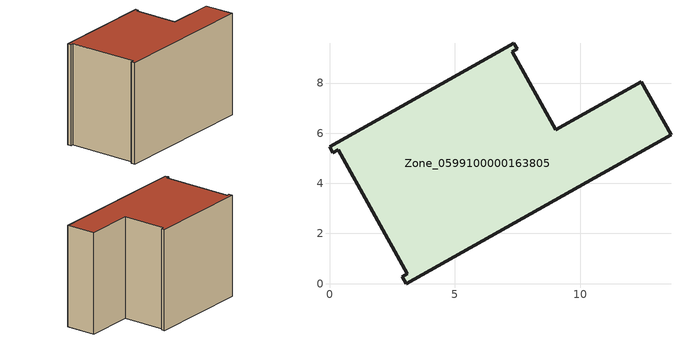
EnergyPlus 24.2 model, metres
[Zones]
Zone_0599100000163805
 floor ground (C_G): 12.44,8.05 13.62,5.93 3.06,0 2.9,0.28 3.11,0.39 0.35,5.33 0.14,5.21 0,5.46 7.36,9.58 7.48,9.36 7.29,9.25 9.02,6.14 z0
 wall outside (C_F): 13.62,5.93 12.44,8.05 9.02,6.14 7.29,9.25 7.48,9.36 7.36,9.58 0,5.46 0.14,5.21 0.35,5.33 3.11,0.39 2.9,0.28 3.06,0 13.62,5.93 z0:8.19
 roof outside (C_R): 7.29,9.25 7.48,9.36 7.36,9.58 0,5.46 0.14,5.21 0.35,5.33 3.11,0.39 2.9,0.28 3.06,0 13.62,5.93 12.44,8.05 9.02,6.14 z8.19
[BUILDING]
Pand.0599100000163805: North Axis=0; Terrain=City; Loads Convergence Tolerance Value=0.04; Temperature Convergence Tolerance Value=0.4; Solar Distribution=FullExterior; Maximum Number of Warmup Days=25; Minimum Number of Warmup Days=1
[Site:Location]
Rotterdam.The.Hague.AP_ZH_NLD Design_Conditions: Latitude=51.96; Longitude=4.45; Time Zone=1; Elevation=-4.5
[SITE:GROUNDTEMPERATURE:BUILDINGSURFACE]
18, 18, 18, 18, 18, 18, 18, 18, 18, 18, 18, 18
[MATERIAL] Thermal Absorptance=0.9; Solar Absorptance=0.7; Visible Absorptance=0.7
Name | Roughness | Thickness | Conductivity | Density | Specific Heat
G.TI.1965-1974 | MediumSmooth | 0.15 | 0.882353 | 540 | 1210
F.TI.1965-1974 | Rough | 0.3 | 0.697674 | 1920 | 840
R.TI.1965-1974 | MediumRough | 0.2 | 0.232558 | 1500 | 1000
[CONSTRUCTION]
C_G: G.TI.1965-1974
C_F: F.TI.1965-1974
C_R: R.TI.1965-1974
[ZONE]
Zone_0599100000163805: Type=1; Multiplier=1; Ceiling Height=Autocalculate; Volume=Autocalculate; Floor Area=autocalculate; Part of Total Floor Area=Yes
[ZONEINFILTRATION:DESIGNFLOWRATE]
Infil_Zone_0599100000163805: Zone or ZoneList or Space or SpaceList=Zone_0599100000163805; Schedule=AlwaysOn; Design Flow Rate Calculation Method=Flow/Area; Flow Rate per Floor Area=0.003; Constant Term Coefficient=1; Temperature Term Coefficient=0; Velocity Term Coefficient=0; Velocity Squared Term Coefficient=0
[HVACTEMPLATE:ZONE:IDEALLOADSAIRSYSTEM]
Zone_0599100000163805: Maximum Heating Supply Air Temperature=50; Minimum Cooling Supply Air Temperature=13; Maximum Heating Supply Air Humidity Ratio=0.0156; Minimum Cooling Supply Air Humidity Ratio=0.0077; Heating Limit=NoLimit; Cooling Limit=NoLimit; Dehumidification Control Type=ConstantSensibleHeatRatio; Cooling Sensible Heat Ratio=0.7; Dehumidification Setpoint=60; Humidification Control Type=None; Humidification Setpoint=30; Outdoor Air Method=None; Outdoor Air Flow Rate per Person=0.00944; Outdoor Air Flow Rate per Zone Floor Area=0; Outdoor Air Flow Rate per Zone=0; Demand Controlled Ventilation Type=None; Outdoor Air Economizer Type=NoEconomizer; Heat Recovery Type=None; Sensible Heat Recovery Effectiveness=0.7; Latent Heat Recovery Effectiveness=0.65
[ZONECONTROL:THERMOSTAT]
ThermostatControl_Zone_0599100000163805: Zone or ZoneList=Zone_0599100000163805; Control Type Schedule=DualSetpointControlType; Control 1=Thermostat_Zone_0599100000163805; Temperature Difference Between Cutout And Setpoint=0
[THERMOSTATSETPOINT:DUALSETPOINT]
Thermostat_Zone_0599100000163805: Heating Setpoint Temperature Schedule=HeatingSetpoint_Zone_0599100000163805; Cooling Setpoint Temperature Schedule=CoolingSetpoint_Zone_0599100000163805
[SCHEDULE:COMPACT]
HeatingSetpoint_Zone_0599100000163805: Through: 12/31, For: AllDays, Until: 24:00, 21
CoolingSetpoint_Zone_0599100000163805: Through: 12/31, For: AllDays, Until: 24:00, 24
DualSetpointControlType: Through: 12/31, For: AllDays, Until: 24:00, 4
AlwaysOn: Through: 12/31, For: AllDays, Until: 24:00, 1
